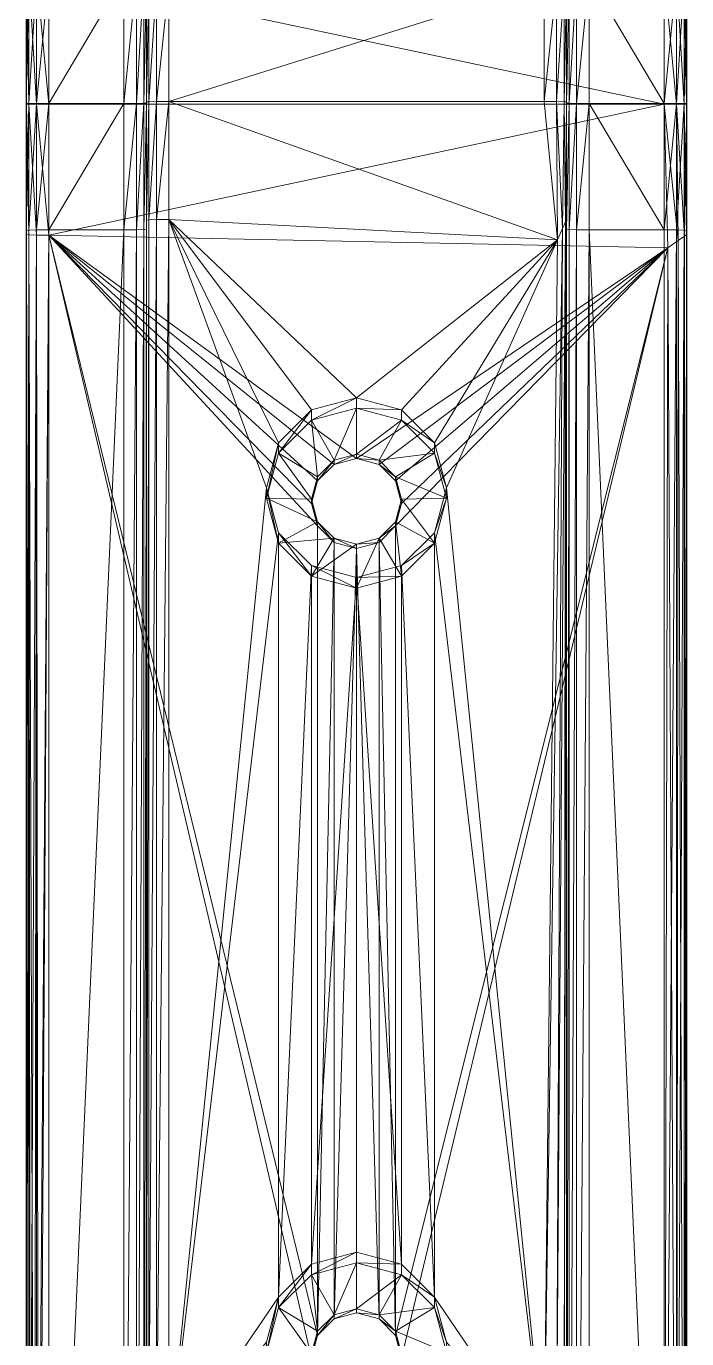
# Model space of a CAD drawing. Header units: metres. Extents: x -565 to 1231, y 366 to 1032.
# Drawn here: x -565 to -520.9, y 417.2 to 504.7 of the extents above; entities that cross this region are included whole.
import ezdxf

# ---------------------------------------------------------------- set-up
doc = ezdxf.new("R2010")
doc.units = ezdxf.units.M
doc.layers.add('KOV', color=7, linetype='Continuous', lineweight=13, true_color=0xe3e3e3)

# ---------------------------------------------------------------- blocks, each defined once
blk = doc.blocks.new('KOMPLEXNÍ OBJEKT_0')
at = {"layer": 'KOV'}
for points in [[(12.766, 1597.567, 369.668), (125.722, 1597.57, 374.108), (12.827, 1597.551, 377.17)], [(125.745, 1597.398, 373.275), (125.722, 1597.57, 374.108), (12.766, 1597.567, 369.668)], [(12.766, 1597.567, 369.668), (12.857, 1597.396, 369.113), (125.745, 1597.398, 373.275)], [(125.722, 1597.57, 374.108), (125.456, 1597.551, 381.103), (12.827, 1597.551, 377.17)], [(13.168, 1597.288, 377.683), (12.827, 1597.551, 377.17), (125.456, 1597.551, 381.103)], [(125.758, 1596.895, 372.776), (125.745, 1597.398, 373.275), (12.857, 1597.396, 369.113)], [(12.857, 1597.396, 369.113), (12.912, 1596.895, 368.78), (125.758, 1596.895, 372.776)], [(125.456, 1597.551, 381.103), (125.433, 1597.39, 381.936), (13.168, 1597.288, 377.683)], [(13.509, 1597.025, 378.195), (13.168, 1597.288, 377.683), (125.433, 1597.39, 381.936)], [(125.433, 1597.39, 381.936), (125.419, 1596.893, 382.436), (13.509, 1597.025, 378.195)], [(13.851, 1596.762, 378.707), (13.509, 1597.025, 378.195), (125.419, 1596.893, 382.436)], [(125.419, 1596.893, 382.436), (125.433, 1597.39, 381.936), (134.143, 1597.39, 382.114)], [(134.143, 1597.39, 382.114), (134.14, 1596.893, 382.614), (125.419, 1596.893, 382.436)], [(125.433, 1597.39, 381.936), (125.456, 1597.551, 381.103), (134.148, 1597.551, 381.28)], [(134.148, 1597.551, 381.28), (134.143, 1597.39, 382.114), (125.433, 1597.39, 381.936)], [(134.189, 1597.57, 374.281), (134.148, 1597.551, 381.28), (125.456, 1597.551, 381.103)], [(125.722, 1597.57, 374.108), (134.189, 1597.57, 374.281), (125.456, 1597.551, 381.103)], [(125.722, 1597.57, 374.108), (125.745, 1597.398, 373.275), (134.193, 1597.398, 373.447)], [(134.193, 1597.398, 373.447), (134.189, 1597.57, 374.281), (125.722, 1597.57, 374.108)], [(125.745, 1597.398, 373.275), (125.758, 1596.895, 372.776), (134.196, 1596.895, 372.947)], [(134.196, 1596.895, 372.947), (134.193, 1597.398, 373.447), (125.745, 1597.398, 373.275)], [(134.14, 1596.893, 382.614), (134.143, 1597.39, 382.114), (142.849, 1597.39, 382.038)], [(142.849, 1597.39, 382.038), (142.86, 1596.893, 382.538), (134.14, 1596.893, 382.614)], [(134.143, 1597.39, 382.114), (134.148, 1597.551, 381.28), (142.83, 1597.551, 381.205)], [(142.83, 1597.551, 381.205), (142.849, 1597.39, 382.038), (134.143, 1597.39, 382.114)], [(134.189, 1597.57, 374.281), (142.83, 1597.551, 381.205), (134.148, 1597.551, 381.28)], [(134.189, 1597.57, 374.281), (142.666, 1597.569, 374.207), (142.83, 1597.551, 381.205)], [(134.189, 1597.57, 374.281), (134.193, 1597.398, 373.447), (142.647, 1597.398, 373.374)], [(142.647, 1597.398, 373.374), (142.666, 1597.569, 374.207), (134.189, 1597.57, 374.281)], [(134.193, 1597.398, 373.447), (134.196, 1596.895, 372.947), (142.636, 1596.895, 372.874)], [(142.636, 1596.895, 372.874), (142.647, 1597.398, 373.374), (134.193, 1597.398, 373.447)], [(12.912, 1596.895, 368.78), (12.93, 1596.06, 368.669), (125.763, 1596.06, 372.609)], [(125.763, 1596.06, 372.609), (125.758, 1596.895, 372.776), (12.912, 1596.895, 368.78)], [(125.419, 1596.893, 382.436), (125.414, 1596.06, 382.603), (13.851, 1596.762, 378.707)], [(50.559, 1578.56, 379.989), (13.851, 1596.762, 378.707), (125.414, 1596.06, 382.603)], [(125.414, 1596.06, 382.603), (125.419, 1596.893, 382.436), (134.14, 1596.893, 382.614)], [(134.14, 1596.893, 382.614), (134.139, 1596.06, 382.781), (125.414, 1596.06, 382.603)], [(125.758, 1596.895, 372.776), (125.763, 1596.06, 372.609), (134.197, 1596.06, 372.781)], [(134.197, 1596.06, 372.781), (134.196, 1596.895, 372.947), (125.758, 1596.895, 372.776)], [(134.139, 1596.06, 382.781), (134.14, 1596.893, 382.614), (142.86, 1596.893, 382.538)], [(142.86, 1596.893, 382.538), (142.864, 1596.06, 382.704), (134.139, 1596.06, 382.781)], [(134.196, 1596.895, 372.947), (134.197, 1596.06, 372.781), (142.632, 1596.06, 372.707)], [(142.632, 1596.06, 372.707), (142.636, 1596.895, 372.874), (134.196, 1596.895, 372.947)], [(12.93, 1596.06, 368.669), (12.93, 1591.06, 368.669), (125.763, 1591.06, 372.609)], [(125.763, 1596.06, 372.609), (12.93, 1596.06, 368.669), (125.763, 1591.06, 372.609)], [(52.058, 1578.158, 380.041), (50.559, 1578.56, 379.989), (125.414, 1596.06, 382.603)], [(106.025, 1578.158, 381.926), (52.058, 1578.158, 380.041), (125.414, 1596.06, 382.603)], [(107.524, 1578.56, 381.978), (106.025, 1578.158, 381.926), (125.414, 1596.06, 382.603)], [(109.023, 1578.158, 382.03), (107.524, 1578.56, 381.978), (125.414, 1596.06, 382.603)], [(110.121, 1577.06, 382.069), (109.023, 1578.158, 382.03), (125.414, 1596.06, 382.603)], [(110.522, 1575.56, 382.083), (110.121, 1577.06, 382.069), (125.414, 1596.06, 382.603)], [(124.574, 1554.802, 382.573), (110.522, 1575.56, 382.083), (125.414, 1596.06, 382.603)], [(134.139, 1555.06, 382.78), (124.574, 1554.802, 382.573), (125.414, 1596.06, 382.603)], [(134.139, 1555.06, 382.78), (125.414, 1596.06, 382.603), (134.139, 1596.06, 382.781)], [(125.763, 1596.06, 372.609), (125.763, 1591.06, 372.609), (134.197, 1591.06, 372.781)], [(134.197, 1596.06, 372.781), (125.763, 1596.06, 372.609), (134.197, 1591.06, 372.781)], [(134.139, 1555.06, 382.78), (134.139, 1596.06, 382.781), (142.864, 1596.06, 382.704)], [(142.864, 1555.06, 382.704), (134.139, 1555.06, 382.78), (142.864, 1596.06, 382.704)], [(134.197, 1596.06, 372.781), (134.197, 1591.06, 372.781), (142.632, 1591.06, 372.707)], [(142.632, 1596.06, 372.707), (134.197, 1596.06, 372.781), (142.632, 1591.06, 372.707)], [(12.93, 1591.06, 368.669), (12.949, 1590.227, 368.558), (125.768, 1590.227, 372.442)], [(125.768, 1590.227, 372.442), (125.763, 1591.06, 372.609), (12.93, 1591.06, 368.669)], [(125.763, 1591.06, 372.609), (125.768, 1590.227, 372.442), (134.198, 1590.227, 372.614)], [(134.198, 1590.227, 372.614), (134.197, 1591.06, 372.781), (125.763, 1591.06, 372.609)], [(134.197, 1591.06, 372.781), (134.198, 1590.227, 372.614), (142.628, 1590.227, 372.54)], [(142.628, 1590.227, 372.54), (142.632, 1591.06, 372.707), (134.197, 1591.06, 372.781)], [(12.949, 1590.227, 368.558), (13.003, 1589.727, 368.224), (125.782, 1589.727, 371.943)], [(125.782, 1589.727, 371.943), (125.768, 1590.227, 372.442), (12.949, 1590.227, 368.558)], [(125.768, 1590.227, 372.442), (125.782, 1589.727, 371.943), (134.201, 1589.727, 372.114)], [(134.201, 1589.727, 372.114), (134.198, 1590.227, 372.614), (125.768, 1590.227, 372.442)], [(134.198, 1590.227, 372.614), (134.201, 1589.727, 372.114), (142.616, 1589.727, 372.041)], [(142.616, 1589.727, 372.041), (142.628, 1590.227, 372.54), (134.198, 1590.227, 372.614)], [(13.003, 1589.727, 368.224), (13.095, 1589.56, 367.669), (125.805, 1589.56, 371.109)], [(125.805, 1589.56, 371.109), (125.782, 1589.727, 371.943), (13.003, 1589.727, 368.224)], [(125.805, 1589.56, 371.109), (13.095, 1589.56, 367.669), (35.838, 1589.56, 359.91)], [(125.805, 1589.56, 371.109), (35.838, 1589.56, 359.91), (38.437, 1589.56, 358.566)], [(125.805, 1589.56, 371.109), (38.437, 1589.56, 358.566), (40.189, 1589.56, 356.222)], [(125.805, 1589.56, 371.109), (40.189, 1589.56, 356.222), (43.637, 1589.56, 351.23)], [(125.805, 1589.56, 371.109), (43.637, 1589.56, 351.23), (126.42, 1589.56, 354.121)], [(126.443, 1589.393, 353.288), (126.42, 1589.56, 354.121), (43.637, 1589.56, 351.23)], [(43.637, 1589.56, 351.23), (43.772, 1589.393, 350.401), (126.443, 1589.393, 353.288)], [(126.457, 1588.893, 352.788), (126.443, 1589.393, 353.288), (43.772, 1589.393, 350.401)], [(43.772, 1589.393, 350.401), (43.853, 1588.893, 349.903), (126.457, 1588.893, 352.788)], [(125.782, 1589.727, 371.943), (125.805, 1589.56, 371.109), (134.206, 1589.56, 371.281)], [(134.206, 1589.56, 371.281), (134.201, 1589.727, 372.114), (125.782, 1589.727, 371.943)], [(125.805, 1589.56, 371.109), (126.42, 1589.56, 354.121), (134.305, 1589.56, 354.281)], [(134.206, 1589.56, 371.281), (125.805, 1589.56, 371.109), (134.305, 1589.56, 354.281)], [(134.31, 1589.393, 353.448), (134.305, 1589.56, 354.281), (126.42, 1589.56, 354.121)], [(126.42, 1589.56, 354.121), (126.443, 1589.393, 353.288), (134.31, 1589.393, 353.448)], [(134.313, 1588.893, 352.948), (134.31, 1589.393, 353.448), (126.443, 1589.393, 353.288)], [(126.443, 1589.393, 353.288), (126.457, 1588.893, 352.788), (134.313, 1588.893, 352.948)], [(134.201, 1589.727, 372.114), (134.206, 1589.56, 371.281), (142.597, 1589.56, 371.207)], [(142.597, 1589.56, 371.207), (142.616, 1589.727, 372.041), (134.201, 1589.727, 372.114)], [(142.597, 1589.56, 371.207), (134.206, 1589.56, 371.281), (134.305, 1589.56, 354.281)], [(142.597, 1589.56, 371.207), (134.305, 1589.56, 354.281), (142.203, 1589.56, 354.212)], [(142.183, 1589.393, 353.379), (142.203, 1589.56, 354.212), (134.305, 1589.56, 354.281)], [(134.305, 1589.56, 354.281), (134.31, 1589.393, 353.448), (142.183, 1589.393, 353.379)], [(142.171, 1588.893, 352.879), (142.183, 1589.393, 353.379), (134.31, 1589.393, 353.448)], [(134.31, 1589.393, 353.448), (134.313, 1588.893, 352.948), (142.171, 1588.893, 352.879)], [(126.461, 1588.06, 352.621), (126.457, 1588.893, 352.788), (43.853, 1588.893, 349.903)], [(43.853, 1588.893, 349.903), (43.88, 1588.06, 349.737), (126.461, 1588.06, 352.621)], [(134.314, 1588.06, 352.781), (134.313, 1588.893, 352.948), (126.457, 1588.893, 352.788)], [(126.457, 1588.893, 352.788), (126.461, 1588.06, 352.621), (134.314, 1588.06, 352.781)], [(142.167, 1588.06, 352.712), (142.171, 1588.893, 352.879), (134.313, 1588.893, 352.948)], [(134.313, 1588.893, 352.948), (134.314, 1588.06, 352.781), (142.167, 1588.06, 352.712)], [(43.88, 1588.06, 349.737), (51.605, 1581.56, 350.007), (54.603, 1580.755, 350.112)], [(43.88, 1588.06, 349.737), (54.603, 1580.755, 350.112), (105.573, 1580.755, 351.892)], [(43.88, 1588.06, 349.737), (105.573, 1580.755, 351.892), (108.57, 1581.56, 351.996)], [(126.461, 1588.06, 352.621), (43.88, 1588.06, 349.737), (108.57, 1581.56, 351.996)], [(126.461, 1588.06, 352.621), (108.57, 1581.56, 351.996), (111.568, 1580.755, 352.101)], [(126.461, 1588.06, 352.621), (111.568, 1580.755, 352.101), (113.764, 1578.56, 352.178)], [(126.461, 1588.06, 352.621), (113.764, 1578.56, 352.178), (114.567, 1575.56, 352.206)], [(126.461, 1588.06, 352.621), (114.567, 1575.56, 352.206), (125.093, 1562.172, 352.573)], [(134.314, 1588.06, 352.781), (126.461, 1588.06, 352.621), (125.093, 1562.172, 352.573)], [(134.314, 1588.06, 352.781), (125.093, 1562.172, 352.573), (134.314, 1563.06, 352.781)], [(134.314, 1588.06, 352.781), (134.314, 1563.06, 352.781), (142.167, 1563.06, 352.712)], [(142.167, 1588.06, 352.712), (134.314, 1588.06, 352.781), (142.167, 1563.06, 352.712)], [(53.905, 1580.755, 370.1), (50.907, 1581.56, 369.995), (50.837, 1578.56, 371.994)], [(50.907, 1581.56, 369.995), (53.905, 1580.755, 370.1), (54.603, 1580.755, 350.112)], [(54.603, 1580.755, 350.112), (51.605, 1581.56, 350.007), (50.907, 1581.56, 369.995)], [(108.57, 1581.56, 351.996), (105.573, 1580.755, 351.892), (104.874, 1580.755, 371.879)], [(104.874, 1580.755, 371.879), (107.873, 1581.56, 371.984), (108.57, 1581.56, 351.996)], [(107.873, 1581.56, 371.984), (104.874, 1580.755, 371.879), (106.304, 1578.158, 373.931)], [(106.304, 1578.158, 373.931), (107.803, 1578.56, 373.983), (107.873, 1581.56, 371.984)], [(110.87, 1580.755, 372.089), (107.873, 1581.56, 371.984), (107.803, 1578.56, 373.983)], [(107.873, 1581.56, 371.984), (110.87, 1580.755, 372.089), (111.568, 1580.755, 352.101)], [(111.568, 1580.755, 352.101), (108.57, 1581.56, 351.996), (107.873, 1581.56, 371.984)], [(50.837, 1578.56, 371.994), (52.336, 1578.158, 372.046), (53.905, 1580.755, 370.1)], [(56.101, 1578.56, 370.176), (53.905, 1580.755, 370.1), (52.336, 1578.158, 372.046)], [(56.798, 1578.56, 350.188), (54.603, 1580.755, 350.112), (53.905, 1580.755, 370.1)], [(53.905, 1580.755, 370.1), (56.101, 1578.56, 370.176), (56.798, 1578.56, 350.188)], [(54.603, 1580.755, 350.112), (56.798, 1578.56, 350.188), (103.377, 1578.56, 351.815)], [(54.603, 1580.755, 350.112), (103.377, 1578.56, 351.815), (105.573, 1580.755, 351.892)], [(102.68, 1578.56, 371.803), (104.874, 1580.755, 371.879), (105.573, 1580.755, 351.892)], [(105.573, 1580.755, 351.892), (103.377, 1578.56, 351.815), (102.68, 1578.56, 371.803)], [(104.874, 1580.755, 371.879), (102.68, 1578.56, 371.803), (105.206, 1577.06, 373.892)], [(105.206, 1577.06, 373.892), (106.304, 1578.158, 373.931), (104.874, 1580.755, 371.879)], [(107.803, 1578.56, 373.983), (109.302, 1578.158, 374.035), (110.87, 1580.755, 372.089)], [(113.065, 1578.56, 372.165), (110.87, 1580.755, 372.089), (109.302, 1578.158, 374.035)], [(113.764, 1578.56, 352.178), (111.568, 1580.755, 352.101), (110.87, 1580.755, 372.089)], [(110.87, 1580.755, 372.089), (113.065, 1578.56, 372.165), (113.764, 1578.56, 352.178)], [(50.559, 1578.56, 379.989), (52.058, 1578.158, 380.041), (52.336, 1578.158, 372.046)], [(52.336, 1578.158, 372.046), (50.837, 1578.56, 371.994), (50.559, 1578.56, 379.989)], [(53.434, 1577.06, 372.084), (52.336, 1578.158, 372.046), (52.058, 1578.158, 380.041)], [(52.058, 1578.158, 380.041), (53.154, 1577.06, 380.079), (53.434, 1577.06, 372.084)], [(104.927, 1577.06, 381.887), (53.154, 1577.06, 380.079), (52.058, 1578.158, 380.041)], [(106.025, 1578.158, 381.926), (104.927, 1577.06, 381.887), (52.058, 1578.158, 380.041)], [(52.336, 1578.158, 372.046), (53.434, 1577.06, 372.084), (56.101, 1578.56, 370.176)], [(56.904, 1575.56, 370.204), (56.101, 1578.56, 370.176), (53.434, 1577.06, 372.084)], [(56.101, 1578.56, 370.176), (56.904, 1575.56, 370.204), (57.602, 1575.56, 350.216)], [(57.602, 1575.56, 350.216), (56.798, 1578.56, 350.188), (56.101, 1578.56, 370.176)], [(56.798, 1578.56, 350.188), (57.602, 1575.56, 350.216), (102.575, 1575.56, 351.787)], [(56.798, 1578.56, 350.188), (102.575, 1575.56, 351.787), (103.377, 1578.56, 351.815)], [(103.377, 1578.56, 351.815), (102.575, 1575.56, 351.787), (101.876, 1575.56, 371.775)], [(101.876, 1575.56, 371.775), (102.68, 1578.56, 371.803), (103.377, 1578.56, 351.815)], [(102.68, 1578.56, 371.803), (101.876, 1575.56, 371.775), (104.805, 1575.56, 373.878)], [(104.805, 1575.56, 373.878), (105.206, 1577.06, 373.892), (102.68, 1578.56, 371.803)], [(104.927, 1577.06, 381.887), (106.025, 1578.158, 381.926), (106.304, 1578.158, 373.931)], [(106.304, 1578.158, 373.931), (105.206, 1577.06, 373.892), (104.927, 1577.06, 381.887)], [(107.803, 1578.56, 373.983), (106.304, 1578.158, 373.931), (106.025, 1578.158, 381.926)], [(106.025, 1578.158, 381.926), (107.524, 1578.56, 381.978), (107.803, 1578.56, 373.983)], [(107.524, 1578.56, 381.978), (109.023, 1578.158, 382.03), (109.302, 1578.158, 374.035)], [(109.302, 1578.158, 374.035), (107.803, 1578.56, 373.983), (107.524, 1578.56, 381.978)], [(110.4, 1577.06, 374.074), (109.302, 1578.158, 374.035), (109.023, 1578.158, 382.03)], [(109.023, 1578.158, 382.03), (110.121, 1577.06, 382.069), (110.4, 1577.06, 374.074)], [(109.302, 1578.158, 374.035), (110.4, 1577.06, 374.074), (113.065, 1578.56, 372.165)], [(113.869, 1575.56, 372.194), (113.065, 1578.56, 372.165), (110.4, 1577.06, 374.074)], [(113.065, 1578.56, 372.165), (113.869, 1575.56, 372.194), (114.567, 1575.56, 352.206)], [(114.567, 1575.56, 352.206), (113.764, 1578.56, 352.178), (113.065, 1578.56, 372.165)], [(53.154, 1577.06, 380.079), (53.557, 1575.56, 380.094), (53.835, 1575.56, 372.098)], [(53.835, 1575.56, 372.098), (53.434, 1577.06, 372.084), (53.154, 1577.06, 380.079)], [(104.525, 1575.56, 381.873), (53.557, 1575.56, 380.094), (53.154, 1577.06, 380.079)], [(104.927, 1577.06, 381.887), (104.525, 1575.56, 381.873), (53.154, 1577.06, 380.079)], [(53.434, 1577.06, 372.084), (53.835, 1575.56, 372.098), (56.904, 1575.56, 370.204)], [(105.206, 1577.06, 373.892), (104.805, 1575.56, 373.878), (104.525, 1575.56, 381.873)], [(104.525, 1575.56, 381.873), (104.927, 1577.06, 381.887), (105.206, 1577.06, 373.892)], [(110.121, 1577.06, 382.069), (110.522, 1575.56, 382.083), (110.801, 1575.56, 374.088)], [(110.801, 1575.56, 374.088), (110.4, 1577.06, 374.074), (110.121, 1577.06, 382.069)], [(110.4, 1577.06, 374.074), (110.801, 1575.56, 374.088), (113.869, 1575.56, 372.194)], [(53.557, 1575.56, 380.094), (53.154, 1574.06, 380.079), (53.434, 1574.06, 372.084)], [(104.525, 1575.56, 381.873), (104.927, 1574.06, 381.887), (53.154, 1574.06, 380.079)], [(104.525, 1575.56, 381.873), (53.154, 1574.06, 380.079), (53.557, 1575.56, 380.094)], [(53.835, 1575.56, 372.098), (53.434, 1574.06, 372.084), (56.101, 1572.56, 370.176)], [(53.434, 1574.06, 372.084), (53.835, 1575.56, 372.098), (53.557, 1575.56, 380.094)], [(56.101, 1572.56, 370.176), (56.904, 1575.56, 370.204), (53.835, 1575.56, 372.098)], [(56.904, 1575.56, 370.204), (56.101, 1572.56, 370.176), (56.798, 1572.56, 350.188)], [(56.798, 1572.56, 350.188), (57.602, 1575.56, 350.216), (56.904, 1575.56, 370.204)], [(103.377, 1572.56, 351.815), (102.575, 1575.56, 351.787), (56.798, 1572.56, 350.188)], [(57.602, 1575.56, 350.216), (56.798, 1572.56, 350.188), (102.575, 1575.56, 351.787)], [(102.68, 1572.56, 371.803), (101.876, 1575.56, 371.775), (102.575, 1575.56, 351.787)], [(105.206, 1574.06, 373.892), (104.805, 1575.56, 373.878), (101.876, 1575.56, 371.775)], [(101.876, 1575.56, 371.775), (102.68, 1572.56, 371.803), (105.206, 1574.06, 373.892)], [(102.575, 1575.56, 351.787), (103.377, 1572.56, 351.815), (102.68, 1572.56, 371.803)], [(104.927, 1574.06, 381.887), (104.525, 1575.56, 381.873), (104.805, 1575.56, 373.878)], [(104.805, 1575.56, 373.878), (105.206, 1574.06, 373.892), (104.927, 1574.06, 381.887)], [(110.522, 1575.56, 382.083), (110.121, 1574.06, 382.069), (110.4, 1574.06, 374.074)], [(110.121, 1574.06, 382.069), (110.522, 1575.56, 382.083), (124.574, 1554.802, 382.573)], [(110.801, 1575.56, 374.088), (110.4, 1574.06, 374.074), (113.065, 1572.56, 372.165)], [(110.4, 1574.06, 374.074), (110.801, 1575.56, 374.088), (110.522, 1575.56, 382.083)], [(113.065, 1572.56, 372.165), (113.869, 1575.56, 372.194), (110.801, 1575.56, 374.088)], [(113.869, 1575.56, 372.194), (113.065, 1572.56, 372.165), (113.764, 1572.56, 352.178)], [(113.764, 1572.56, 352.178), (114.567, 1575.56, 352.206), (113.869, 1575.56, 372.194)], [(114.567, 1575.56, 352.206), (113.764, 1572.56, 352.178), (125.093, 1562.172, 352.573)], [(53.154, 1574.06, 380.079), (52.058, 1572.961, 380.041), (52.336, 1572.961, 372.046)], [(104.927, 1574.06, 381.887), (106.025, 1572.961, 381.926), (52.058, 1572.961, 380.041)], [(104.927, 1574.06, 381.887), (52.058, 1572.961, 380.041), (53.154, 1574.06, 380.079)], [(53.434, 1574.06, 372.084), (52.336, 1572.961, 372.046), (53.905, 1570.364, 370.1)], [(52.336, 1572.961, 372.046), (53.434, 1574.06, 372.084), (53.154, 1574.06, 380.079)], [(53.905, 1570.364, 370.1), (56.101, 1572.56, 370.176), (53.434, 1574.06, 372.084)], [(106.304, 1572.961, 373.931), (105.206, 1574.06, 373.892), (102.68, 1572.56, 371.803)], [(106.025, 1572.961, 381.926), (104.927, 1574.06, 381.887), (105.206, 1574.06, 373.892)], [(105.206, 1574.06, 373.892), (106.304, 1572.961, 373.931), (106.025, 1572.961, 381.926)], [(110.121, 1574.06, 382.069), (109.023, 1572.961, 382.03), (109.302, 1572.961, 374.035)], [(109.023, 1572.961, 382.03), (110.121, 1574.06, 382.069), (124.574, 1554.802, 382.573)], [(110.4, 1574.06, 374.074), (109.302, 1572.961, 374.035), (110.87, 1570.364, 372.089)], [(109.302, 1572.961, 374.035), (110.4, 1574.06, 374.074), (110.121, 1574.06, 382.069)], [(110.87, 1570.364, 372.089), (113.065, 1572.56, 372.165), (110.4, 1574.06, 374.074)], [(124.574, 1554.802, 382.573), (12.582, 1555.06, 378.663), (50.559, 1572.56, 379.989)], [(52.058, 1572.961, 380.041), (50.559, 1572.56, 379.989), (50.837, 1572.56, 371.994)], [(124.574, 1554.802, 382.573), (50.559, 1572.56, 379.989), (52.058, 1572.961, 380.041)], [(52.336, 1572.961, 372.046), (50.837, 1572.56, 371.994), (50.907, 1569.56, 369.995)], [(50.837, 1572.56, 371.994), (52.336, 1572.961, 372.046), (52.058, 1572.961, 380.041)], [(50.907, 1569.56, 369.995), (53.905, 1570.364, 370.1), (52.336, 1572.961, 372.046)], [(106.025, 1572.961, 381.926), (124.574, 1554.802, 382.573), (52.058, 1572.961, 380.041)], [(56.101, 1572.56, 370.176), (53.905, 1570.364, 370.1), (54.603, 1570.364, 350.112)], [(54.603, 1570.364, 350.112), (56.798, 1572.56, 350.188), (56.101, 1572.56, 370.176)], [(103.377, 1572.56, 351.815), (56.798, 1572.56, 350.188), (54.603, 1570.364, 350.112)], [(105.573, 1570.364, 351.892), (103.377, 1572.56, 351.815), (54.603, 1570.364, 350.112)], [(102.68, 1572.56, 371.803), (104.874, 1570.364, 371.879), (106.304, 1572.961, 373.931)], [(104.874, 1570.364, 371.879), (102.68, 1572.56, 371.803), (103.377, 1572.56, 351.815)], [(103.377, 1572.56, 351.815), (105.573, 1570.364, 351.892), (104.874, 1570.364, 371.879)], [(107.803, 1572.56, 373.983), (106.304, 1572.961, 373.931), (104.874, 1570.364, 371.879)], [(104.874, 1570.364, 371.879), (107.873, 1569.56, 371.984), (107.803, 1572.56, 373.983)], [(107.524, 1572.56, 381.978), (106.025, 1572.961, 381.926), (106.304, 1572.961, 373.931)], [(106.025, 1572.961, 381.926), (107.524, 1572.56, 381.978), (124.574, 1554.802, 382.573)], [(106.304, 1572.961, 373.931), (107.803, 1572.56, 373.983), (107.524, 1572.56, 381.978)], [(109.023, 1572.961, 382.03), (107.524, 1572.56, 381.978), (107.803, 1572.56, 373.983)], [(107.524, 1572.56, 381.978), (109.023, 1572.961, 382.03), (124.574, 1554.802, 382.573)], [(109.302, 1572.961, 374.035), (107.803, 1572.56, 373.983), (107.873, 1569.56, 371.984)], [(107.803, 1572.56, 373.983), (109.302, 1572.961, 374.035), (109.023, 1572.961, 382.03)], [(107.873, 1569.56, 371.984), (110.87, 1570.364, 372.089), (109.302, 1572.961, 374.035)], [(113.065, 1572.56, 372.165), (110.87, 1570.364, 372.089), (111.568, 1570.364, 352.101)], [(111.568, 1570.364, 352.101), (113.764, 1572.56, 352.178), (113.065, 1572.56, 372.165)], [(113.764, 1572.56, 352.178), (111.568, 1570.364, 352.101), (125.093, 1562.172, 352.573)], [(43.88, 1563.06, 349.737), (108.57, 1569.56, 351.996), (105.573, 1570.364, 351.892)], [(43.88, 1563.06, 349.737), (105.573, 1570.364, 351.892), (54.603, 1570.364, 350.112)], [(43.88, 1563.06, 349.737), (54.603, 1570.364, 350.112), (51.605, 1569.56, 350.007)], [(53.905, 1570.364, 370.1), (50.907, 1569.56, 369.995), (51.605, 1569.56, 350.007)], [(51.605, 1569.56, 350.007), (54.603, 1570.364, 350.112), (53.905, 1570.364, 370.1)], [(107.873, 1569.56, 371.984), (104.874, 1570.364, 371.879), (105.573, 1570.364, 351.892)], [(105.573, 1570.364, 351.892), (108.57, 1569.56, 351.996), (107.873, 1569.56, 371.984)], [(110.87, 1570.364, 372.089), (107.873, 1569.56, 371.984), (108.57, 1569.56, 351.996)], [(108.57, 1569.56, 351.996), (111.568, 1570.364, 352.101), (110.87, 1570.364, 372.089)], [(111.568, 1570.364, 352.101), (108.57, 1569.56, 351.996), (125.093, 1562.172, 352.573)], [(43.88, 1563.06, 349.737), (125.093, 1562.172, 352.573), (108.57, 1569.56, 351.996)], [(43.88, 1563.06, 349.737), (43.853, 1562.227, 349.903), (125.849, 1561.832, 352.767)], [(125.849, 1561.832, 352.767), (125.093, 1562.172, 352.573), (43.88, 1563.06, 349.737)], [(134.313, 1562.227, 352.948), (134.314, 1563.06, 352.781), (125.093, 1562.172, 352.573)], [(134.314, 1563.06, 352.781), (134.313, 1562.227, 352.948), (142.171, 1562.227, 352.879)], [(142.171, 1562.227, 352.879), (142.167, 1563.06, 352.712), (134.314, 1563.06, 352.781)], [(43.853, 1562.227, 349.903), (43.772, 1561.727, 350.401), (126.291, 1561.628, 353.282)], [(126.291, 1561.628, 353.282), (125.849, 1561.832, 352.767), (43.853, 1562.227, 349.903)], [(125.093, 1562.172, 352.573), (125.849, 1561.832, 352.767), (134.313, 1562.227, 352.948)], [(134.31, 1561.727, 353.448), (134.313, 1562.227, 352.948), (125.849, 1561.832, 352.767)], [(134.313, 1562.227, 352.948), (134.31, 1561.727, 353.448), (142.183, 1561.727, 353.379)], [(142.183, 1561.727, 353.379), (142.171, 1562.227, 352.879), (134.313, 1562.227, 352.948)], [(13.003, 1561.394, 368.224), (12.949, 1560.894, 368.558), (125.768, 1560.894, 372.442)], [(13.095, 1561.56, 367.669), (13.003, 1561.394, 368.224), (125.782, 1561.394, 371.943)], [(125.768, 1560.894, 372.442), (125.782, 1561.394, 371.943), (13.003, 1561.394, 368.224)], [(125.782, 1561.394, 371.943), (125.805, 1561.56, 371.109), (13.095, 1561.56, 367.669)], [(43.772, 1561.727, 350.401), (43.637, 1561.56, 351.23), (126.42, 1561.56, 354.121)], [(126.42, 1561.56, 354.121), (126.291, 1561.628, 353.282), (43.772, 1561.727, 350.401)], [(125.782, 1561.394, 371.943), (125.768, 1560.894, 372.442), (134.198, 1560.894, 372.614)], [(125.805, 1561.56, 371.109), (125.782, 1561.394, 371.943), (134.201, 1561.394, 372.114)], [(134.198, 1560.894, 372.614), (134.201, 1561.394, 372.114), (125.782, 1561.394, 371.943)], [(134.201, 1561.394, 372.114), (134.206, 1561.56, 371.281), (125.805, 1561.56, 371.109)], [(125.849, 1561.832, 352.767), (126.291, 1561.628, 353.282), (134.31, 1561.727, 353.448)], [(134.305, 1561.56, 354.281), (134.31, 1561.727, 353.448), (126.291, 1561.628, 353.282)], [(126.291, 1561.628, 353.282), (126.42, 1561.56, 354.121), (134.305, 1561.56, 354.281)], [(134.201, 1561.394, 372.114), (134.198, 1560.894, 372.614), (142.628, 1560.894, 372.54)], [(134.206, 1561.56, 371.281), (134.201, 1561.394, 372.114), (142.616, 1561.394, 372.04)], [(142.628, 1560.894, 372.54), (142.616, 1561.394, 372.04), (134.201, 1561.394, 372.114)], [(142.616, 1561.394, 372.04), (142.597, 1561.56, 371.207), (134.206, 1561.56, 371.281)], [(134.31, 1561.727, 353.448), (134.305, 1561.56, 354.281), (142.203, 1561.56, 354.212)], [(142.203, 1561.56, 354.212), (142.183, 1561.727, 353.379), (134.31, 1561.727, 353.448)], [(12.949, 1560.894, 368.558), (12.93, 1560.06, 368.669), (125.763, 1560.06, 372.609)], [(125.763, 1560.06, 372.609), (125.768, 1560.894, 372.442), (12.949, 1560.894, 368.558)], [(125.768, 1560.894, 372.442), (125.763, 1560.06, 372.609), (134.197, 1560.06, 372.781)], [(134.197, 1560.06, 372.781), (134.198, 1560.894, 372.614), (125.768, 1560.894, 372.442)], [(134.198, 1560.894, 372.614), (134.197, 1560.06, 372.781), (142.632, 1560.06, 372.707)], [(142.632, 1560.06, 372.707), (142.628, 1560.894, 372.54), (134.198, 1560.894, 372.614)], [(12.93, 1555.06, 368.669), (125.763, 1555.06, 372.609), (125.763, 1560.06, 372.609)], [(12.93, 1560.06, 368.669), (12.93, 1555.06, 368.669), (125.763, 1560.06, 372.609)], [(125.763, 1555.06, 372.609), (134.197, 1555.06, 372.781), (134.197, 1560.06, 372.781)], [(125.763, 1555.06, 372.609), (134.197, 1560.06, 372.781), (125.763, 1560.06, 372.609)], [(134.197, 1555.06, 372.781), (142.632, 1555.06, 372.707), (142.632, 1560.06, 372.707)], [(134.197, 1555.06, 372.781), (142.632, 1560.06, 372.707), (134.197, 1560.06, 372.781)], [(12.609, 1554.228, 378.497), (12.582, 1555.06, 378.663), (124.574, 1554.802, 382.573)], [(12.93, 1555.06, 368.669), (12.912, 1554.226, 368.78), (125.758, 1554.226, 372.776)], [(125.758, 1554.226, 372.776), (125.763, 1555.06, 372.609), (12.93, 1555.06, 368.669)], [(125.045, 1554.113, 382.423), (124.574, 1554.802, 382.573), (134.139, 1555.06, 382.78)], [(134.139, 1555.06, 382.78), (134.14, 1554.228, 382.614), (125.045, 1554.113, 382.423)], [(125.763, 1555.06, 372.609), (125.758, 1554.226, 372.776), (134.196, 1554.226, 372.947)], [(134.196, 1554.226, 372.947), (134.197, 1555.06, 372.781), (125.763, 1555.06, 372.609)], [(134.14, 1554.228, 382.614), (134.139, 1555.06, 382.78), (142.864, 1555.06, 382.704)], [(142.864, 1555.06, 382.704), (142.86, 1554.228, 382.538), (134.14, 1554.228, 382.614)], [(134.197, 1555.06, 372.781), (134.196, 1554.226, 372.947), (142.636, 1554.226, 372.874)], [(142.636, 1554.226, 372.874), (142.632, 1555.06, 372.707), (134.197, 1555.06, 372.781)], [(124.574, 1554.802, 382.573), (125.045, 1554.113, 382.423), (12.609, 1554.228, 378.497)], [(12.69, 1553.731, 377.999), (12.609, 1554.228, 378.497), (125.045, 1554.113, 382.423)], [(12.912, 1554.226, 368.78), (12.857, 1553.724, 369.113), (125.745, 1553.722, 373.275)], [(125.745, 1553.722, 373.275), (125.758, 1554.226, 372.776), (12.912, 1554.226, 368.78)], [(125.339, 1553.702, 381.933), (125.045, 1554.113, 382.423), (134.14, 1554.228, 382.614)], [(134.14, 1554.228, 382.614), (134.143, 1553.731, 382.114), (125.339, 1553.702, 381.933)], [(125.758, 1554.226, 372.776), (125.745, 1553.722, 373.275), (134.193, 1553.722, 373.447)], [(134.193, 1553.722, 373.447), (134.196, 1554.226, 372.947), (125.758, 1554.226, 372.776)], [(134.143, 1553.731, 382.114), (134.14, 1554.228, 382.614), (142.86, 1554.228, 382.538)], [(142.86, 1554.228, 382.538), (142.849, 1553.731, 382.038), (134.143, 1553.731, 382.114)], [(134.196, 1554.226, 372.947), (134.193, 1553.722, 373.447), (142.647, 1553.723, 373.374)], [(142.647, 1553.723, 373.374), (142.636, 1554.226, 372.874), (134.196, 1554.226, 372.947)], [(125.045, 1554.113, 382.423), (125.339, 1553.702, 381.933), (12.69, 1553.731, 377.999)], [(12.827, 1553.569, 377.17), (12.69, 1553.731, 377.999), (125.339, 1553.702, 381.933)], [(12.857, 1553.724, 369.113), (12.766, 1553.554, 369.668), (125.722, 1553.551, 374.108)], [(12.827, 1553.569, 377.17), (125.722, 1553.551, 374.108), (12.766, 1553.554, 369.668)], [(125.339, 1553.702, 381.933), (125.456, 1553.569, 381.103), (12.827, 1553.569, 377.17)], [(12.827, 1553.569, 377.17), (125.456, 1553.569, 381.103), (125.722, 1553.551, 374.108)], [(125.722, 1553.551, 374.108), (125.745, 1553.722, 373.275), (12.857, 1553.724, 369.113)], [(125.456, 1553.569, 381.103), (125.339, 1553.702, 381.933), (134.143, 1553.731, 382.114)], [(134.143, 1553.731, 382.114), (134.148, 1553.569, 381.28), (125.456, 1553.569, 381.103)], [(125.456, 1553.569, 381.103), (134.148, 1553.569, 381.28), (134.189, 1553.551, 374.281)], [(125.456, 1553.569, 381.103), (134.189, 1553.551, 374.281), (125.722, 1553.551, 374.108)], [(125.745, 1553.722, 373.275), (125.722, 1553.551, 374.108), (134.189, 1553.551, 374.281)], [(134.189, 1553.551, 374.281), (134.193, 1553.722, 373.447), (125.745, 1553.722, 373.275)], [(134.148, 1553.569, 381.28), (134.143, 1553.731, 382.114), (142.849, 1553.731, 382.038)], [(142.849, 1553.731, 382.038), (142.83, 1553.569, 381.205), (134.148, 1553.569, 381.28)], [(134.148, 1553.569, 381.28), (142.83, 1553.569, 381.205), (134.189, 1553.551, 374.281)], [(134.193, 1553.722, 373.447), (134.189, 1553.551, 374.281), (142.666, 1553.551, 374.207)], [(142.83, 1553.569, 381.205), (142.666, 1553.551, 374.207), (134.189, 1553.551, 374.281)], [(142.666, 1553.551, 374.207), (142.647, 1553.723, 373.374), (134.193, 1553.722, 373.447)]]:
    blk.add_3dface(points, dxfattribs=at)

msp = doc.modelspace()

# ---------------------------------------------------------------- block references
at = {"rotation": 89.99999999999999}
msp.add_blockref('KOMPLEXNÍ OBJEKT_0', (1032.607, 365.333), dxfattribs=at)

doc.saveas('drawing.dxf')
